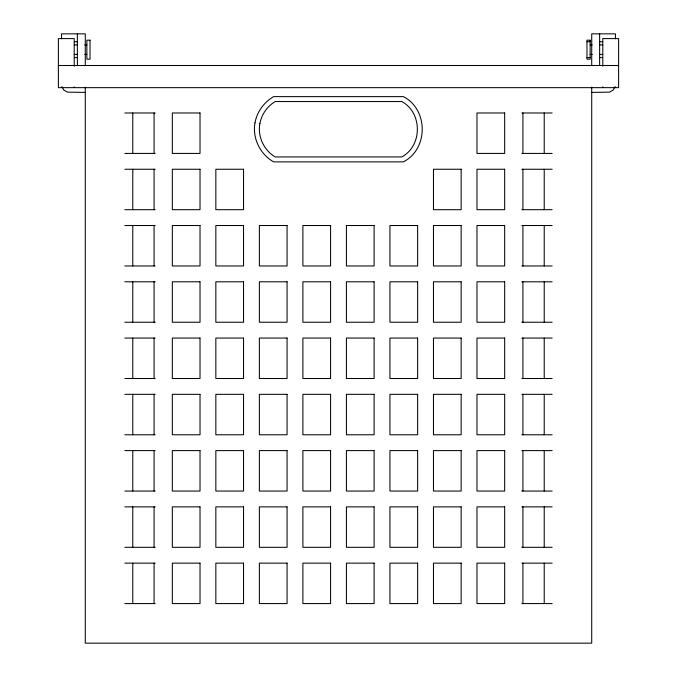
<?xml version="1.0" encoding="UTF-8"?>
<svg xmlns="http://www.w3.org/2000/svg" width="677" height="677" viewBox="0 0 677 677"><rect width="100%" height="100%" fill="white"/><g stroke="black" fill="none" stroke-linecap="round" stroke-linejoin="round"><path stroke-width="1.02" d="M615.181 86.538L613.134 90.092L609.588 92.14L591.715 92.402M74.402 41.762L77.373 41.762M586.967 41.762L590.132 41.762M599.627 41.762L602.598 41.762M74.208 44.927L77.373 44.927M84.76 44.927L86.868 44.927M590.132 44.927L592.24 44.927M599.627 44.927L602.792 44.927M74.208 54.422L77.373 54.422M84.76 54.422L86.868 54.422M590.132 54.422L592.24 54.422M599.627 54.422L602.792 54.422M74.402 57.587L77.373 57.587M586.967 57.587L590.132 57.587M599.627 57.587L602.598 57.587M58.383 65.5L618.617 65.5M85.285 92.402L67.412 92.14L63.866 90.092L61.819 86.538M124.847 112.983L155.143 112.983M521.857 112.983L552.153 112.983M124.847 153.425L155.143 153.425M521.857 153.425L552.153 153.425M124.847 169.25L155.143 169.25M521.857 169.25L552.153 169.25M124.847 209.692L155.143 209.692M521.857 209.692L552.153 209.692M124.847 225.517L155.143 225.517M521.857 225.517L552.153 225.517M124.847 265.968L155.143 265.968M521.857 265.968L552.153 265.968M124.847 281.793L155.143 281.793M521.857 281.793L552.153 281.793M124.847 322.235L155.143 322.235M521.857 322.235L552.153 322.235M124.847 338.06L155.143 338.06M521.857 338.06L552.153 338.06M124.847 378.502L155.143 378.502M521.857 378.502L552.153 378.502M124.847 394.327L155.143 394.327M521.857 394.327L552.153 394.327M124.847 434.778L155.143 434.778M521.857 434.778L552.153 434.778M124.847 450.603L155.143 450.603M521.857 450.603L552.153 450.603M124.847 491.045L155.143 491.045M521.857 491.045L552.153 491.045M124.847 506.87L155.143 506.87M521.857 506.87L552.153 506.87M124.847 547.312L155.143 547.312M521.857 547.312L552.153 547.312M124.847 563.137L155.143 563.137M521.857 563.137L552.153 563.137M124.847 603.588L155.143 603.588M521.857 603.588L552.153 603.588M615.452 38.792L615.452 33.85L591.715 33.85L591.715 65.5M602.792 66.236L602.792 38.597L618.617 38.597L618.617 87.655L58.383 87.655L58.383 38.597L74.208 38.597L74.208 66.236M602.792 86.817L602.792 87.655M599.627 33.85L599.627 65.5M591.715 87.13L591.715 643.15L85.285 643.15L85.285 87.13M544.223 112.983L544.223 153.425M544.223 169.25L544.223 209.692M544.223 225.517L544.223 265.968M544.223 281.793L544.223 322.235M544.223 338.06L544.223 378.502M544.223 394.327L544.223 434.778M544.223 450.603L544.223 491.045M544.223 506.87L544.223 547.312M544.223 563.137L544.223 603.588M522.915 112.983L522.915 153.425M522.915 169.25L522.915 209.692M522.915 225.517L522.915 265.968M522.915 281.793L522.915 322.235M522.915 338.06L522.915 378.502M522.915 394.327L522.915 434.778M522.915 450.603L522.915 491.045M522.915 506.87L522.915 547.312M522.915 563.137L522.915 603.588M154.085 112.983L154.085 153.425M154.085 169.25L154.085 209.692M154.085 225.517L154.085 265.968M154.085 281.793L154.085 322.235M154.085 338.06L154.085 378.502M154.085 394.327L154.085 434.778M154.085 450.603L154.085 491.045M154.085 506.87L154.085 547.312M154.085 563.137L154.085 603.588M132.777 112.983L132.777 153.425M132.777 169.25L132.777 209.692M132.777 225.517L132.777 265.968M132.777 281.793L132.777 322.235M132.777 338.06L132.777 378.502M132.777 394.327L132.777 434.778M132.777 450.603L132.777 491.045M132.777 506.87L132.777 547.312M132.777 563.137L132.777 603.588M85.285 65.5L85.285 33.85L61.548 33.85L61.548 38.792M77.373 33.85L77.373 65.5M74.208 86.817L74.208 87.655M254.984 122.859C252.208 138.176 260.129 154.263 273.618 161.871L403.382 161.871C428.49 149.075 428.49 109.42 403.382 96.625L273.618 96.625C264.03 102.244 256.93 111.857 254.984 122.859M259.85 123.713C257.548 136.602 263.895 150.336 275.192 156.937L401.808 156.937C422.533 145.775 422.533 112.712 401.808 101.55L275.192 101.55C267.212 106.331 261.517 114.557 259.85 123.713M90.033 40.18L86.868 40.18L86.868 59.17L90.033 59.17L90.033 40.18M590.132 40.18L586.967 40.18L586.967 59.17L590.132 59.17L590.132 40.18M200.02 112.983L172.33 112.983L172.33 153.425L200.02 153.425L200.02 112.983M504.67 112.983L476.98 112.983L476.98 153.425L504.67 153.425L504.67 112.983M200.02 169.25L172.33 169.25L172.33 209.692L200.02 209.692L200.02 169.25M243.542 169.25L215.845 169.25L215.845 209.692L243.542 209.692L243.542 169.25M461.155 169.25L433.458 169.25L433.458 209.692L461.155 209.692L461.155 169.25M504.67 169.25L476.98 169.25L476.98 209.692L504.67 209.692L504.67 169.25M200.02 225.517L172.33 225.517L172.33 265.968L200.02 265.968L200.02 225.517M243.542 225.517L215.845 225.517L215.845 265.968L243.542 265.968L243.542 225.517M287.065 225.517L259.367 225.517L259.367 265.968L287.065 265.968L287.065 225.517M330.588 225.517L302.89 225.517L302.89 265.968L330.588 265.968L330.588 225.517M374.11 225.517L346.412 225.517L346.412 265.968L374.11 265.968L374.11 225.517M417.633 225.517L389.935 225.517L389.935 265.968L417.633 265.968L417.633 225.517M461.155 225.517L433.458 225.517L433.458 265.968L461.155 265.968L461.155 225.517M504.67 225.517L476.98 225.517L476.98 265.968L504.67 265.968L504.67 225.517M200.02 281.793L172.33 281.793L172.33 322.235L200.02 322.235L200.02 281.793M243.542 281.793L215.845 281.793L215.845 322.235L243.542 322.235L243.542 281.793M287.065 281.793L259.367 281.793L259.367 322.235L287.065 322.235L287.065 281.793M330.588 281.793L302.89 281.793L302.89 322.235L330.588 322.235L330.588 281.793M374.11 281.793L346.412 281.793L346.412 322.235L374.11 322.235L374.11 281.793M417.633 281.793L389.935 281.793L389.935 322.235L417.633 322.235L417.633 281.793M461.155 281.793L433.458 281.793L433.458 322.235L461.155 322.235L461.155 281.793M504.67 281.793L476.98 281.793L476.98 322.235L504.67 322.235L504.67 281.793M200.02 338.06L172.33 338.06L172.33 378.502L200.02 378.502L200.02 338.06M243.542 338.06L215.845 338.06L215.845 378.502L243.542 378.502L243.542 338.06M287.065 338.06L259.367 338.06L259.367 378.502L287.065 378.502L287.065 338.06M330.588 338.06L302.89 338.06L302.89 378.502L330.588 378.502L330.588 338.06M374.11 338.06L346.412 338.06L346.412 378.502L374.11 378.502L374.11 338.06M417.633 338.06L389.935 338.06L389.935 378.502L417.633 378.502L417.633 338.06M461.155 338.06L433.458 338.06L433.458 378.502L461.155 378.502L461.155 338.06M504.67 338.06L476.98 338.06L476.98 378.502L504.67 378.502L504.67 338.06M200.02 394.327L172.33 394.327L172.33 434.778L200.02 434.778L200.02 394.327M243.542 394.327L215.845 394.327L215.845 434.778L243.542 434.778L243.542 394.327M287.065 394.327L259.367 394.327L259.367 434.778L287.065 434.778L287.065 394.327M330.588 394.327L302.89 394.327L302.89 434.778L330.588 434.778L330.588 394.327M374.11 394.327L346.412 394.327L346.412 434.778L374.11 434.778L374.11 394.327M417.633 394.327L389.935 394.327L389.935 434.778L417.633 434.778L417.633 394.327M461.155 394.327L433.458 394.327L433.458 434.778L461.155 434.778L461.155 394.327M504.67 394.327L476.98 394.327L476.98 434.778L504.67 434.778L504.67 394.327M200.02 450.603L172.33 450.603L172.33 491.045L200.02 491.045L200.02 450.603M243.542 450.603L215.845 450.603L215.845 491.045L243.542 491.045L243.542 450.603M287.065 450.603L259.367 450.603L259.367 491.045L287.065 491.045L287.065 450.603M330.588 450.603L302.89 450.603L302.89 491.045L330.588 491.045L330.588 450.603M374.11 450.603L346.412 450.603L346.412 491.045L374.11 491.045L374.11 450.603M417.633 450.603L389.935 450.603L389.935 491.045L417.633 491.045L417.633 450.603M461.155 450.603L433.458 450.603L433.458 491.045L461.155 491.045L461.155 450.603M504.67 450.603L476.98 450.603L476.98 491.045L504.67 491.045L504.67 450.603M200.02 506.87L172.33 506.87L172.33 547.312L200.02 547.312L200.02 506.87M243.542 506.87L215.845 506.87L215.845 547.312L243.542 547.312L243.542 506.87M287.065 506.87L259.367 506.87L259.367 547.312L287.065 547.312L287.065 506.87M330.588 506.87L302.89 506.87L302.89 547.312L330.588 547.312L330.588 506.87M374.11 506.87L346.412 506.87L346.412 547.312L374.11 547.312L374.11 506.87M417.633 506.87L389.935 506.87L389.935 547.312L417.633 547.312L417.633 506.87M461.155 506.87L433.458 506.87L433.458 547.312L461.155 547.312L461.155 506.87M504.67 506.87L476.98 506.87L476.98 547.312L504.67 547.312L504.67 506.87M200.02 563.137L172.33 563.137L172.33 603.588L200.02 603.588L200.02 563.137M243.542 563.137L215.845 563.137L215.845 603.588L243.542 603.588L243.542 563.137M287.065 563.137L259.367 563.137L259.367 603.588L287.065 603.588L287.065 563.137M330.588 563.137L302.89 563.137L302.89 603.588L330.588 603.588L330.588 563.137M374.11 563.137L346.412 563.137L346.412 603.588L374.11 603.588L374.11 563.137M417.633 563.137L389.935 563.137L389.935 603.588L417.633 603.588L417.633 563.137M461.155 563.137L433.458 563.137L433.458 603.588L461.155 603.588L461.155 563.137M504.67 563.137L476.98 563.137L476.98 603.588L504.67 603.588L504.67 563.137"/></g></svg>
